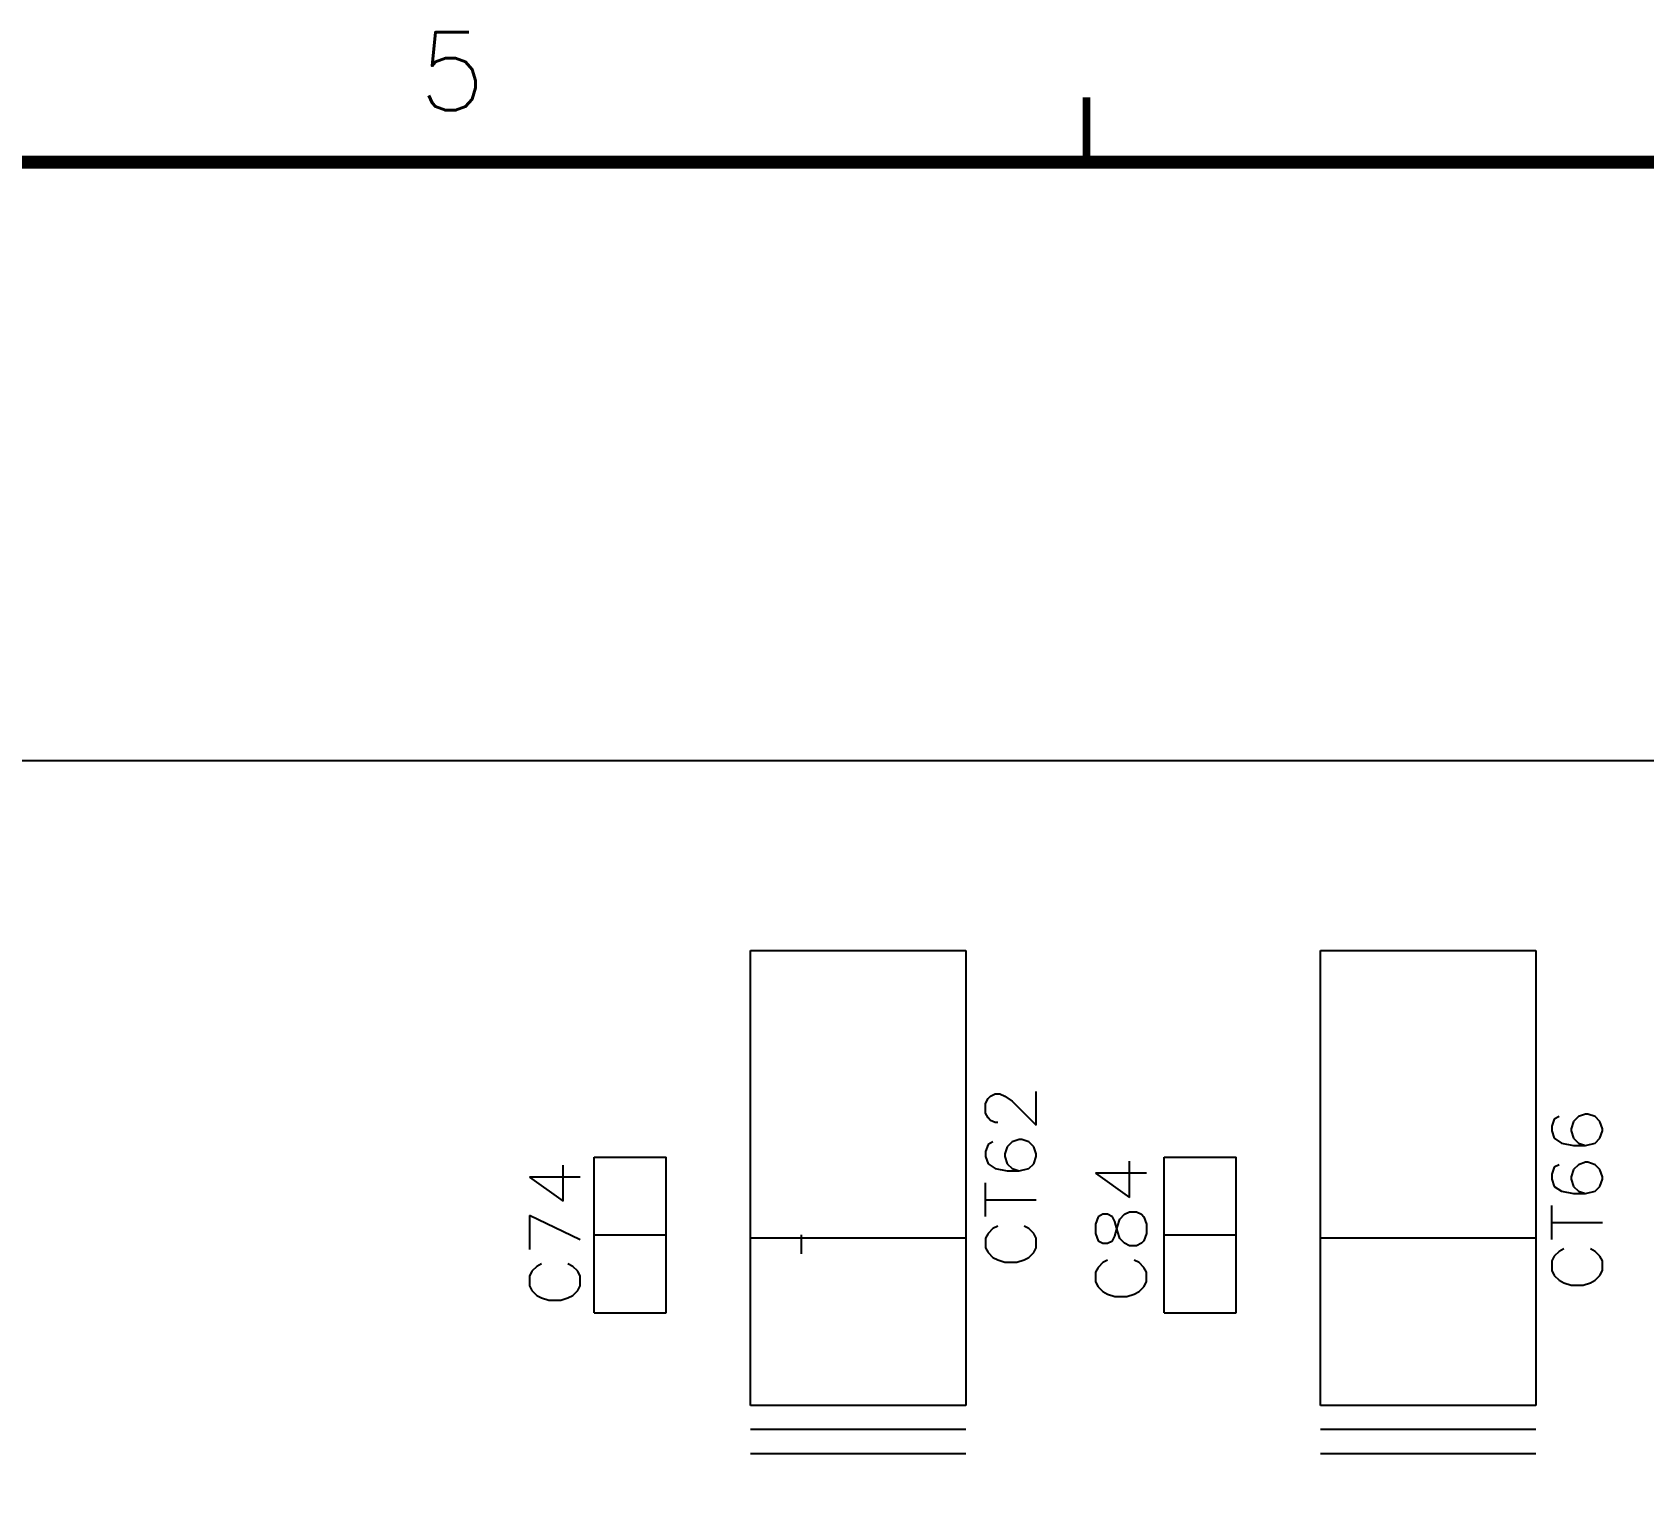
# Model space of a CAD drawing. Extents: x 295 to 953, y 10 to 290.
# Drawn here: x 695.2 to 757.1, y 233.6 to 290 of the extents above; entities that cross this region are included whole.
import ezdxf
from ezdxf.enums import TextEntityAlignment as Align

# ---------------------------------------------------------------- set-up
doc = ezdxf.new("R2010")
doc.units = 0
doc.header["$LTSCALE"] = 5
doc.header["$MEASUREMENT"] = 0
doc.layers.get('0').update_dxf_attribs({"linetype": 'CONTINUOUS', "lineweight": 25})
for name, color, linetype in [('DV-PEI-A6_BSK', 2, 'CONTINUOUS'), ('문자', 4, 'CONTINUOUS'), ('테두리', 3, 'CONTINUOUS')]:
    doc.layers.add(name, color=color, linetype=linetype)
doc.styles.get("Standard").update_dxf_attribs({"font": 'simplex.shx'})

# ---------------------------------------------------------------- blocks, each defined once
blk = doc.blocks.new('C')
at = {"layer": '테두리'}
for points, const_width in [([(258.75, 287.5), (258.75, 285)], 0.3), ([(15, 285), (15, 15), (405, 15), (405, 285), (15, 285)], 0.5)]:
    blk.add_lwpolyline(points, dxfattribs=dict(at, const_width=const_width))
at = {"layer": '문자'}
blk.add_text('5', height=3, dxfattribs=at).set_placement((234.375, 288.5), align=Align.MIDDLE)

msp = doc.modelspace()

# ---------------------------------------------------------------- linework, layer by layer
at = {"layer": 'DV-PEI-A6_BSK', "color": 7}
for p, q in [((515.377, 262), (858.075, 262)), ((722.821, 237.212), (722.821, 254.697)), ((722.821, 254.697), (731.099, 254.697)), ((731.099, 254.697), (731.099, 237.212)), ((744.728, 237.212), (744.728, 254.697)), ((744.728, 254.697), (753.006, 254.697)), ((753.006, 254.697), (753.006, 237.212)), ((731.852, 248.82), (731.946, 249.007)), ((731.946, 249.007), (732.039, 249.1)), ((732.039, 249.1), (732.226, 249.194)), ((732.226, 249.194), (732.407, 249.194)), ((732.407, 249.194), (732.594, 249.1)), ((732.594, 249.1), (732.875, 248.914)), ((733.798, 247.991), (733.798, 249.282)), ((731.852, 248.452), (731.852, 248.82)), ((731.946, 248.265), (731.852, 248.452)), ((732.875, 248.914), (733.798, 247.991)), ((754.911, 248.405), (754.636, 248.318)), ((755.004, 248.405), (754.911, 248.405)), ((755.279, 248.318), (755.004, 248.405)), ((732.039, 248.172), (731.946, 248.265)), ((732.226, 248.084), (732.039, 248.172)), ((732.32, 248.084), (732.226, 248.084)), ((753.707, 248.224), (753.614, 247.944)), ((753.614, 247.944), (753.614, 247.763)), ((753.614, 247.763), (753.707, 247.482)), ((753.894, 248.318), (753.707, 248.224)), ((754.449, 248.131), (754.356, 247.85)), ((754.356, 247.85), (754.356, 247.763)), ((754.356, 247.763), (754.449, 247.482)), ((754.636, 248.318), (754.449, 248.131)), ((755.466, 248.131), (755.279, 248.318)), ((755.559, 247.85), (755.466, 248.131)), ((755.466, 247.482), (755.559, 247.763)), ((755.559, 247.763), (755.559, 247.85)), ((731.946, 247.249), (731.852, 246.974)), ((732.133, 247.342), (731.946, 247.249)), ((732.688, 247.155), (732.594, 246.881)), ((732.875, 247.342), (732.688, 247.155)), ((733.149, 247.436), (732.875, 247.342)), ((733.243, 247.436), (733.149, 247.436)), ((733.517, 247.342), (733.243, 247.436)), ((733.704, 247.155), (733.517, 247.342)), ((733.798, 246.881), (733.704, 247.155)), ((753.707, 247.482), (753.988, 247.295)), ((753.988, 247.295), (754.449, 247.208)), ((754.449, 247.482), (754.636, 247.295)), ((754.449, 247.208), (754.911, 247.208)), ((754.636, 247.295), (754.911, 247.208)), ((754.911, 247.208), (755.279, 247.295)), ((755.279, 247.295), (755.466, 247.482)), ((716.815, 240.776), (716.815, 246.752)), ((716.815, 246.752), (719.578, 246.752)), ((719.578, 240.776), (719.578, 246.752)), ((731.852, 246.974), (731.852, 246.787)), ((731.852, 246.787), (731.946, 246.507)), ((731.946, 246.507), (732.226, 246.326)), ((732.594, 246.881), (732.594, 246.787)), ((732.594, 246.787), (732.688, 246.507)), ((732.688, 246.507), (732.875, 246.326)), ((733.517, 246.326), (733.704, 246.507)), ((733.704, 246.507), (733.798, 246.787)), ((733.798, 246.787), (733.798, 246.881)), ((737.379, 245.21), (737.379, 246.6)), ((738.722, 240.776), (738.722, 246.752)), ((738.722, 246.752), (741.486, 246.752)), ((741.486, 240.776), (741.486, 246.752)), ((754.911, 246.559), (754.636, 246.466)), ((755.004, 246.559), (754.911, 246.559)), ((755.279, 246.466), (755.004, 246.559)), ((716.272, 245.993), (714.32, 245.993)), ((714.32, 245.993), (715.617, 245.064)), ((715.617, 245.064), (715.617, 246.454)), ((732.226, 246.326), (732.688, 246.232)), ((732.688, 246.232), (733.149, 246.232)), ((732.875, 246.326), (733.149, 246.232)), ((733.149, 246.232), (733.517, 246.326)), ((738.033, 246.139), (736.082, 246.139)), ((736.082, 246.139), (737.379, 245.21)), ((753.707, 246.372), (753.614, 246.098)), ((753.614, 246.098), (753.614, 245.911)), ((753.614, 245.911), (753.707, 245.63)), ((753.894, 246.466), (753.707, 246.372)), ((754.449, 246.279), (754.356, 246.004)), ((754.356, 246.004), (754.356, 245.911)), ((754.356, 245.911), (754.449, 245.63)), ((754.636, 246.466), (754.449, 246.279)), ((755.466, 246.279), (755.279, 246.466)), ((755.559, 246.004), (755.466, 246.279)), ((755.466, 245.63), (755.559, 245.911)), ((755.559, 245.911), (755.559, 246.004)), ((731.852, 244.474), (731.852, 245.771)), ((753.707, 245.63), (753.988, 245.449)), ((753.988, 245.449), (754.449, 245.356)), ((754.449, 245.63), (754.636, 245.449)), ((754.449, 245.356), (754.911, 245.356)), ((754.636, 245.449), (754.911, 245.356)), ((754.911, 245.356), (755.279, 245.449)), ((755.279, 245.449), (755.466, 245.63)), ((731.852, 245.122), (733.798, 245.122)), ((737.198, 244.561), (737.379, 244.655)), ((737.379, 244.655), (737.659, 244.655)), ((737.659, 244.655), (737.846, 244.561)), ((753.614, 243.597), (753.614, 244.894)), ((716.272, 243.58), (714.32, 244.509)), ((714.32, 244.509), (714.32, 243.206)), ((732.32, 244.106), (732.133, 244.012)), ((733.517, 244.012), (733.336, 244.106)), ((736.175, 244.468), (736.082, 244.187)), ((736.082, 244.187), (736.082, 243.819)), ((736.362, 244.561), (736.175, 244.468)), ((736.543, 244.561), (736.362, 244.561)), ((736.73, 244.468), (736.543, 244.561)), ((736.824, 244.281), (736.73, 244.468)), ((736.917, 243.913), (736.824, 244.281)), ((736.824, 243.726), (736.917, 244.094)), ((736.917, 244.094), (737.011, 244.374)), ((737.011, 244.374), (737.198, 244.561)), ((737.846, 244.561), (737.94, 244.468)), ((737.94, 244.468), (738.033, 244.187)), ((738.033, 244.187), (738.033, 243.819)), ((753.614, 244.246), (755.559, 244.246)), ((716.815, 243.767), (719.578, 243.767)), ((722.821, 243.656), (731.099, 243.656)), ((724.766, 243.767), (724.766, 243.036)), ((731.946, 243.825), (731.852, 243.644)), ((731.852, 243.644), (731.852, 243.27)), ((732.133, 244.012), (731.946, 243.825)), ((733.704, 243.825), (733.517, 244.012)), ((733.798, 243.644), (733.704, 243.825)), ((733.798, 243.27), (733.798, 243.644)), ((736.082, 243.819), (736.175, 243.539)), ((736.175, 243.539), (736.362, 243.445)), ((736.362, 243.445), (736.543, 243.445)), ((736.543, 243.445), (736.73, 243.539)), ((736.73, 243.539), (736.824, 243.726)), ((737.011, 243.632), (736.917, 243.913)), ((737.198, 243.445), (737.011, 243.632)), ((737.379, 243.352), (737.198, 243.445)), ((737.846, 243.445), (737.659, 243.352)), ((737.94, 243.539), (737.846, 243.445)), ((738.033, 243.819), (737.94, 243.539)), ((738.722, 243.767), (741.486, 243.767)), ((744.728, 243.656), (753.006, 243.656)), ((731.852, 243.27), (731.946, 243.089)), ((731.946, 243.089), (732.133, 242.902)), ((732.133, 242.902), (732.32, 242.809)), ((732.32, 242.809), (732.594, 242.715)), ((733.056, 242.715), (733.336, 242.809)), ((733.336, 242.809), (733.517, 242.902)), ((733.517, 242.902), (733.704, 243.089)), ((733.704, 243.089), (733.798, 243.27)), ((736.543, 242.797), (736.362, 242.704)), ((737.659, 243.352), (737.379, 243.352)), ((737.753, 242.704), (737.566, 242.797)), ((753.707, 242.949), (753.614, 242.768)), ((753.894, 243.136), (753.707, 242.949)), ((754.081, 243.229), (753.894, 243.136)), ((755.279, 243.136), (755.098, 243.229)), ((755.466, 242.949), (755.279, 243.136)), ((755.559, 242.768), (755.466, 242.949)), ((714.414, 242.371), (714.32, 242.184)), ((714.32, 242.184), (714.32, 241.816)), ((714.601, 242.557), (714.414, 242.371)), ((714.782, 242.651), (714.601, 242.557)), ((715.991, 242.557), (715.804, 242.651)), ((716.178, 242.371), (715.991, 242.557)), ((716.272, 242.184), (716.178, 242.371)), ((716.272, 241.816), (716.272, 242.184)), ((732.594, 242.715), (733.056, 242.715)), ((736.175, 242.517), (736.082, 242.33)), ((736.082, 242.33), (736.082, 241.962)), ((736.362, 242.704), (736.175, 242.517)), ((737.94, 242.517), (737.753, 242.704)), ((738.033, 242.33), (737.94, 242.517)), ((738.033, 241.962), (738.033, 242.33)), ((753.614, 242.768), (753.614, 242.394)), ((753.614, 242.394), (753.707, 242.213)), ((753.707, 242.213), (753.894, 242.026)), ((755.279, 242.026), (755.466, 242.213)), ((755.466, 242.213), (755.559, 242.394)), ((755.559, 242.394), (755.559, 242.768)), ((714.32, 241.816), (714.414, 241.629)), ((714.414, 241.629), (714.601, 241.442)), ((715.991, 241.442), (716.178, 241.629)), ((716.178, 241.629), (716.272, 241.816)), ((736.082, 241.962), (736.175, 241.775)), ((736.175, 241.775), (736.362, 241.588)), ((736.362, 241.588), (736.543, 241.494)), ((737.566, 241.494), (737.753, 241.588)), ((737.753, 241.588), (737.94, 241.775)), ((737.94, 241.775), (738.033, 241.962)), ((753.894, 242.026), (754.081, 241.932)), ((754.081, 241.932), (754.356, 241.839)), ((754.356, 241.839), (754.817, 241.839)), ((754.817, 241.839), (755.098, 241.932)), ((755.098, 241.932), (755.279, 242.026)), ((714.601, 241.442), (714.782, 241.348)), ((714.782, 241.348), (715.062, 241.261)), ((715.062, 241.261), (715.524, 241.261)), ((715.524, 241.261), (715.804, 241.348)), ((715.804, 241.348), (715.991, 241.442)), ((736.543, 241.494), (736.824, 241.407)), ((736.824, 241.407), (737.285, 241.407)), ((737.285, 241.407), (737.566, 241.494)), ((716.815, 240.776), (719.578, 240.776)), ((738.722, 240.776), (741.486, 240.776)), ((731.099, 237.212), (722.821, 237.212)), ((753.006, 237.212), (744.728, 237.212)), ((722.821, 236.295), (731.099, 236.295)), ((744.728, 236.295), (753.006, 236.295)), ((722.821, 235.372), (731.099, 235.372)), ((744.728, 235.372), (753.006, 235.372))]:
    msp.add_line(p, q, dxfattribs=at)

# ---------------------------------------------------------------- block references
msp.add_blockref('C', (476.978, 0))

doc.saveas('drawing.dxf')
